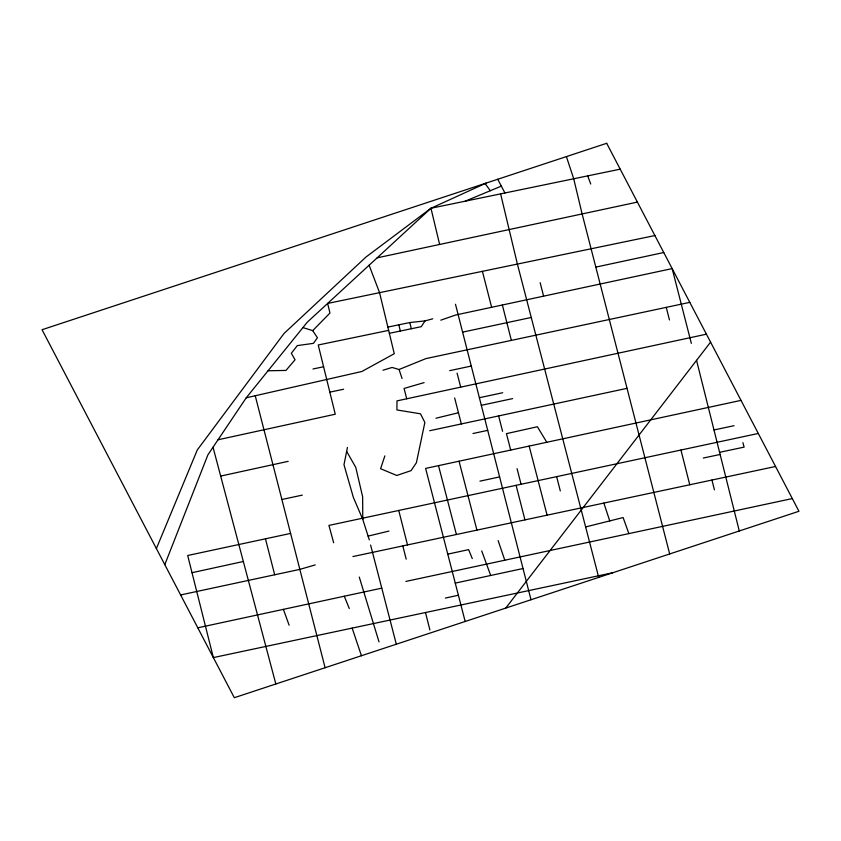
<?xml version="1.0" encoding="UTF-8"?>
<svg xmlns="http://www.w3.org/2000/svg" width="841" height="841" viewBox="0 0 841 841"><rect width="100%" height="100%" fill="white"/><g stroke="black" fill="none" stroke-linecap="round" stroke-linejoin="round"><path stroke-width="1.26" d="M347.438 447.433L343.98 464.716L353.367 497.42L362.776 519.402L369.315 539.89M384.852 455.896L380.595 468.721L396.763 475.47L411.091 470.624L416.4 462.718L424.863 422.466L420.5 413.804L396.91 409.945L396.984 400.884L706.419 334.182M164.794 564.647L207.895 454.876L246.234 397.793L307.28 322.187L430.96 208.263L486.035 183.128M156.384 548.553L197.288 449.967L284.016 333.488L365.972 257.041L430.96 208.263L620.206 169.167M432.705 318.813L425.052 320.894L421.278 326.676L389.351 333.299M505.746 608.085L710.582 342.14M302.939 327.57L312.705 330.639L329.956 313.052L327.643 303.433L654.887 235.554M465.22 201.178L501.331 186.124M382.991 370.219L392.116 367.454L399.065 369.504L425.872 358.613L689.788 302.35M440.789 320.169L455.706 314.997L672.159 268.594L691.344 343.401M424.106 382.613L404.069 388.458L406.739 398.781M315.249 564.91L299.838 569.378L180.626 594.955M585.62 526.939L623.118 517.562L628.868 533.604M435.953 418.229L458.461 412.752M368.106 536.116L388.952 531.07M246.234 397.793L361.882 371.491L394.271 353.714L379.564 292.668L369.125 265.22M218.029 439.78L335.265 414.224L318.234 344.989L388.658 330.376M220.668 476.08L288.169 461.341M192.011 572.7L243.333 561.494M595.817 267.112L663.759 252.521M429.667 430.739L627.029 388.342M741.005 400.379L425.62 468.416L465.178 621.488M281.893 499.501L302.318 495.118M290.597 533.415L187.69 555.502L213.351 657.588L612.763 572.753M447.769 554.135L468.637 549.636L472.285 558.613M405.877 581.425L792.306 498.566M197.793 627.807L381.782 588.143M455.254 583.107L523.028 568.527M445.341 598.067L458.398 595.249M377.146 257.84L637.404 202.103M462.613 332.142L531.249 317.467M449.693 370.66L471.275 366.045M479.37 397.719L502.718 392.726M481.315 405.309L512.642 398.602M472.978 433.514L487.717 430.361M479.948 481.136L499.617 476.921M758.288 433.462L328.936 525.415L333.656 542.76M352.936 556.553L775.539 466.482M713.988 429.951L734.056 425.704M719.591 452.311L744.117 447.128L742.897 442.639M703.276 458.04L720.127 454.466M312.999 368.978L323.596 366.76M329.83 392.137L343.622 389.246M387.859 327.096L409.809 322.545L425.052 320.894M268.058 370.765L285.972 370.439L295.054 359.759L291.343 353.294L297.272 345.619L313.451 343.349L317.435 337.756L312.705 330.639M485.089 183.559L490.324 190.718M546.797 442.282L537.399 426.734L506.44 433.651L510.708 450.061M346.65 451.386L355.754 467.344L362.639 496.768L362.776 519.402M497.746 179.259L504.915 192.978M344.284 596.227L349.288 608.527M587.691 175.885L590.739 184.021M481.714 550.908L490.692 575.486M283.385 609.357L289.115 625.189M498.124 540.605L504.8 560.211M352.148 628.111L361.441 655.738M399.065 369.504L402.051 378.492M566.403 156.594L573.709 178.765L582.119 213.94L669.688 553.956M603.87 503.076L609.767 520.978M359.275 577.073L379.007 641.883M213.025 447.244L275.837 683.996M598.718 577.389L517.394 264.074L500.605 193.872M529.157 446.087L547.092 515.176M457.084 373.152L460.71 387.154M459.049 461.204L476.931 530.124M438.508 465.641L456.39 534.508M370.608 545.052L396.321 644.217M498.618 415.927L502.582 431.328M454.655 397.972L461.341 423.927M540.164 282.723L543.612 296.148M556.647 476.647L560.306 490.944M482.408 271.338L491.628 307.291M517.068 468.668L521.063 484.269M516.101 485.331L524.952 519.896M455.486 304.274L531.007 599.749M255.233 395.743L325.11 667.733M265.451 538.818L274.692 574.771M666.261 307.364L669.457 319.969M502.371 304.989L511.36 340.384M711.938 480.032L714.43 489.84M680.947 450.019L689.757 484.763M425.493 612.532L429.888 629.951M398.75 510.466L407.496 544.926M402.828 545.925L406.182 559.149M696.548 360.358L739.292 530.976M409.809 322.545L411.302 328.747M398.834 324.815L400.327 331.018M430.96 208.263L439.622 244.458M606.687 143.296L42.05 329.725L234.313 697.704L798.95 511.275L606.687 143.296"/></g></svg>
